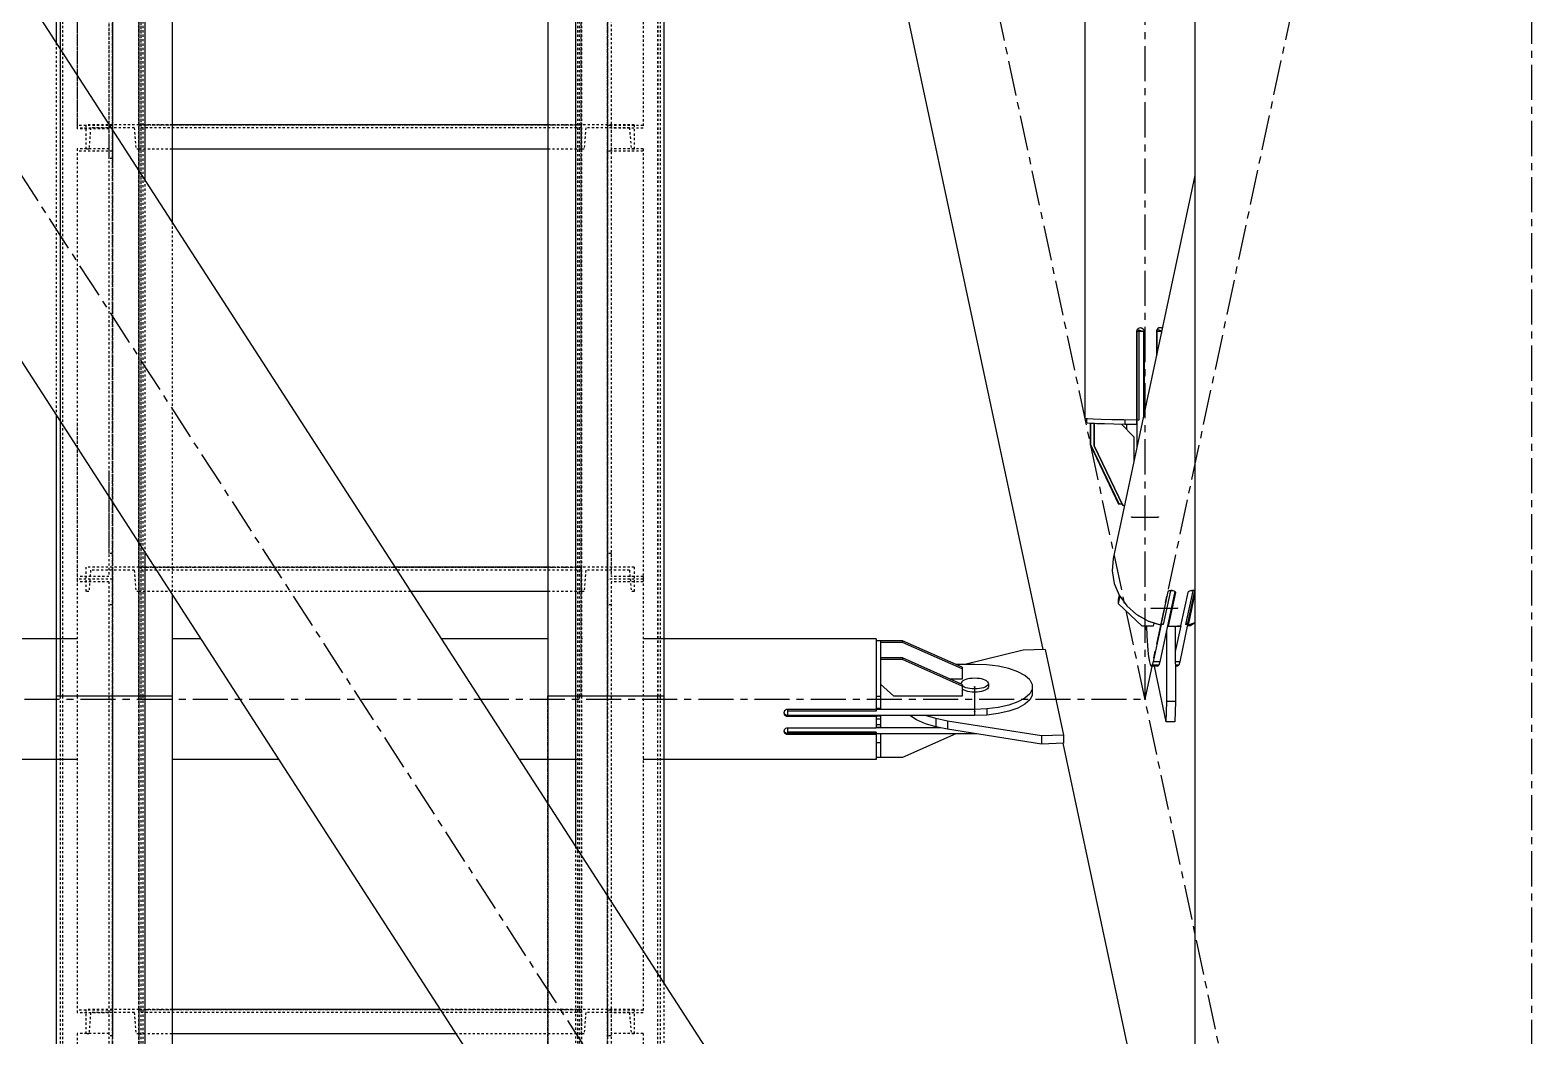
# Model space of a CAD drawing. Header units: millimetres. Extents: x 5143 to 30813, y 232 to 21408.
# Drawn here: x 12030.4 to 12370, y 9514.1 to 9741.5 of the extents above; entities that cross this region are included whole.
import ezdxf

# ---------------------------------------------------------------- set-up
doc = ezdxf.new("R2010")
doc.units = ezdxf.units.MM
doc.header["$LTSCALE"] = 0.25
for name, pattern in [('CENTER', [50.8, 31.75, -6.35, 6.35, -6.35]), ('XKITLINE00', [0]), ('XKITLINE02', [4, 2, -2]), ('XKITLINE03', [6, 3, -1, 1, -1])]:
    doc.linetypes.add(name, pattern=pattern)

msp = doc.modelspace()

# ---------------------------------------------------------------- linework, layer by layer
at = {"color": 8, "linetype": 'CENTER'}
for p, q in [((12370, 8951.04), (12370, 10620.27)), ((12282.5, 9590.27), (12282.5, 10410.27)), ((12370, 9180.27), (11840, 10000.27)), ((12282.5, 9590.27), (12370, 10000.27)), ((12370, 9180.27), (12196.44, 9993.5)), ((12279.51, 9631.42), (12285.48, 9631.43)), ((12283.89, 9610.81), (12289.87, 9610.83)), ((12243.98, 9593.04), (12243.98, 9587.51)), ((11927.5, 9590.27), (12282.5, 9590.27))]:
    msp.add_line(p, q, dxfattribs=at)
at = {"color": 3, "linetype": 'XKITLINE02'}
for p, q in [((12037.16, 10409.49), (12037.16, 9590.91)), ((12037.69, 10409.49), (12037.69, 9590.91)), ((12054.92, 10409.49), (12054.92, 9590.91)), ((12055, 10409.49), (12055.01, 9590.95)), ((12055, 10409.49), (12055, 9590.95)), ((12055.46, 10409.49), (12055.46, 9590.91)), ((12055.85, 10409.49), (12055.86, 9590.95)), ((12055.85, 10409.49), (12055.85, 9590.95)), ((12154.14, 10409.49), (12154.14, 9590.95)), ((12154.14, 10409.49), (12154.14, 9590.95)), ((12154.54, 10409.49), (12154.54, 9590.91)), ((12154.54, 10409.49), (12154.54, 9590.91)), ((12154.99, 10409.49), (12154.99, 9590.95)), ((12154.99, 10409.49), (12154.99, 9590.95)), ((12155.07, 10409.49), (12155.07, 9590.91)), ((12155.07, 10409.49), (12155.07, 9590.91)), ((12172.3, 10409.49), (12172.31, 9590.91)), ((12172.3, 10409.49), (12172.3, 9590.91)), ((12172.84, 10409.49), (12172.84, 9590.91)), ((12172.84, 10409.49), (12172.84, 9590.91)), ((12041.01, 9817.38), (12041.01, 9725.38)), ((12048.21, 9816.8), (12048.21, 9717.45)), ((12049.01, 9817.38), (12049.01, 9716.47)), ((12160.99, 9817.38), (12160.99, 9714.13)), ((12160.99, 9817.38), (12160.99, 9714.13)), ((12161.79, 9816.8), (12161.79, 9714.13)), ((12161.79, 9816.8), (12161.79, 9714.13)), ((12168.99, 9817.38), (12168.99, 9719.35)), ((12168.99, 9817.38), (12168.99, 9719.35)), ((12041.01, 9760.77), (12041.01, 9719.19)), ((12049.01, 9762.07), (12049.01, 9719.93)), ((12049.01, 9760.77), (12049.01, 9712.5)), ((12054.93, 9760.69), (12054.93, 9590.91)), ((12055.46, 9761.22), (12055.46, 9590.91)), ((12048.21, 9760.03), (12048.21, 9712.5)), ((12037.16, 9742.92), (12037.16, 9590.91)), ((12037.69, 9743.46), (12037.69, 9590.91)), ((12036.31, 9738.64), (12036.31, 9654.46)), ((12036.31, 9738.64), (12036.31, 9654.46)), ((12041.01, 9725.38), (12041.01, 9719.19)), ((12041.01, 9725.38), (12041.01, 9719.35)), ((12049.01, 9719.93), (12041.01, 9719.93)), ((12049.01, 9719.93), (12041.01, 9719.93)), ((12043.01, 9720.13), (12043.01, 9714.63)), ((12055.01, 9720.13), (12043.01, 9720.13)), ((12043.01, 9720.13), (12043.01, 9714.63)), ((12043.01, 9720.13), (12043.01, 9714.63)), ((12055.01, 9720.13), (12043.01, 9720.13)), ((12043.01, 9720.13), (12043.01, 9714.63)), ((12049.01, 9719.94), (12048.21, 9719.94)), ((12048.21, 9719.94), (12048.21, 9617.96)), ((12049.01, 9719.94), (12048.21, 9719.94)), ((12048.21, 9719.94), (12048.21, 9617.96)), ((12049.01, 9719.94), (12049.01, 9640.1)), ((12049.01, 9719.94), (12049.01, 9640.11)), ((12055.01, 9720.13), (12055.01, 9714.63)), ((12062.51, 9720.13), (12055.01, 9720.13)), ((12055.01, 9720.13), (12055.01, 9714.63)), ((12062.51, 9720.13), (12055.01, 9720.13)), ((12055.01, 9720.13), (12055.01, 9714.63)), ((12055.01, 9720.13), (12055.01, 9714.63)), ((12055.01, 9720.13), (12055.01, 9714.63)), ((12055.01, 9720.13), (12055.01, 9714.63)), ((12154.99, 9720.13), (12147.49, 9720.13)), ((12154.99, 9720.13), (12147.49, 9720.13)), ((12154.99, 9720.13), (12154.99, 9714.63)), ((12154.99, 9720.13), (12154.99, 9714.63)), ((12154.99, 9720.13), (12154.99, 9714.63)), ((12166.99, 9720.13), (12154.99, 9720.13)), ((12154.99, 9720.13), (12154.99, 9714.63)), ((12154.99, 9720.13), (12154.99, 9714.63)), ((12166.99, 9720.13), (12154.99, 9720.13)), ((12154.99, 9720.13), (12154.99, 9714.63)), ((12160.99, 9719.94), (12160.99, 9617.38)), ((12161.79, 9719.94), (12160.99, 9719.94)), ((12160.99, 9719.94), (12160.99, 9617.38)), ((12161.79, 9719.94), (12160.99, 9719.94)), ((12168.99, 9719.93), (12160.99, 9719.93)), ((12168.99, 9719.93), (12160.99, 9719.93)), ((12161.79, 9719.94), (12161.79, 9617.96)), ((12161.79, 9719.94), (12161.79, 9617.96)), ((12166.99, 9720.13), (12166.99, 9714.63)), ((12166.99, 9720.13), (12166.99, 9714.63)), ((12166.99, 9720.13), (12166.99, 9714.63)), ((12166.99, 9720.13), (12166.99, 9714.63)), ((12048.21, 9719.35), (12041.01, 9719.35)), ((12048.21, 9719.19), (12041.01, 9719.19)), ((12044.07, 9719.43), (12043.69, 9714.63)), ((12044.07, 9719.43), (12043.69, 9714.63)), ((12044.07, 9719.43), (12043.69, 9714.63)), ((12044.07, 9719.43), (12043.69, 9714.63)), ((12053.94, 9719.43), (12044.07, 9719.43)), ((12053.94, 9719.43), (12044.07, 9719.43)), ((12048.21, 9717.45), (12048.21, 9712.5)), ((12048.21, 9717.45), (12048.21, 9714.13)), ((12049.01, 9716.47), (12049.01, 9714.13)), ((12053.94, 9719.43), (12054.33, 9714.63)), ((12053.94, 9719.43), (12054.33, 9714.63)), ((12053.94, 9719.43), (12054.33, 9714.63)), ((12053.94, 9719.43), (12054.33, 9714.63)), ((12154.99, 9719.43), (12055.01, 9719.43)), ((12154.99, 9719.43), (12055.01, 9719.43)), ((12156.05, 9719.43), (12155.67, 9714.63)), ((12156.05, 9719.43), (12155.67, 9714.63)), ((12156.05, 9719.43), (12155.67, 9714.63)), ((12156.05, 9719.43), (12155.67, 9714.63)), ((12165.92, 9719.43), (12156.05, 9719.43)), ((12165.92, 9719.43), (12156.05, 9719.43)), ((12168.99, 9719.35), (12161.79, 9719.35)), ((12168.99, 9719.35), (12161.79, 9719.35)), ((12165.92, 9719.43), (12166.31, 9714.63)), ((12165.92, 9719.43), (12166.31, 9714.63)), ((12165.92, 9719.43), (12166.31, 9714.63)), ((12165.92, 9719.43), (12166.31, 9714.63)), ((12048.21, 9714.7), (12041.01, 9714.7)), ((12041.01, 9714.7), (12041.01, 9617.38)), ((12048.21, 9714.7), (12041.01, 9714.7)), ((12041.01, 9714.7), (12041.01, 9617.38)), ((12049.01, 9714.12), (12041.01, 9714.12)), ((12049.01, 9714.12), (12041.01, 9714.12)), ((12043.69, 9714.63), (12043.01, 9714.63)), ((12043.69, 9714.63), (12043.01, 9714.63)), ((12049.01, 9714.13), (12048.21, 9714.13)), ((12049.01, 9716.21), (12049.01, 9712.5)), ((12055.01, 9714.63), (12054.33, 9714.63)), ((12055.01, 9714.63), (12054.33, 9714.63)), ((12062.51, 9714.63), (12055.01, 9714.63)), ((12062.51, 9714.63), (12055.01, 9714.63)), ((12154.99, 9714.63), (12147.49, 9714.63)), ((12154.99, 9714.63), (12147.49, 9714.63)), ((12155.67, 9714.63), (12154.99, 9714.63)), ((12155.67, 9714.63), (12154.99, 9714.63)), ((12161.79, 9714.13), (12160.99, 9714.13)), ((12161.79, 9714.13), (12160.99, 9714.13)), ((12168.99, 9714.12), (12160.99, 9714.12)), ((12168.99, 9714.12), (12160.99, 9714.12)), ((12168.99, 9714.7), (12161.79, 9714.7)), ((12168.99, 9714.7), (12161.79, 9714.7)), ((12166.99, 9714.63), (12166.31, 9714.63)), ((12166.99, 9714.63), (12166.31, 9714.63)), ((12168.99, 9714.7), (12168.99, 9617.38)), ((12168.99, 9714.7), (12168.99, 9617.38)), ((12049.01, 9712.5), (12048.21, 9712.5)), ((12056.31, 9707.69), (12056.31, 9623.52)), ((12056.31, 9707.69), (12056.31, 9623.51)), ((12062.5, 9698.1), (12062.5, 9613.93)), ((12062.51, 9698.1), (12062.51, 9613.92)), ((12041.01, 9652.48), (12041.01, 9617.96)), ((12041.01, 9652.48), (12041.01, 9617.96)), ((12048.21, 9641.34), (12048.21, 9623.2)), ((12048.21, 9641.34), (12048.21, 9623.2)), ((12049.01, 9640.11), (12049.01, 9617.38)), ((12049.01, 9640.1), (12049.01, 9617.38)), ((12049.01, 9623.2), (12048.21, 9623.2)), ((12049.01, 9623.2), (12048.21, 9623.2)), ((12160.99, 9623.2), (12160.99, 9617.38)), ((12161.79, 9623.2), (12160.99, 9623.2)), ((12161.79, 9623.2), (12160.99, 9623.2)), ((12161.79, 9623.2), (12161.79, 9617.96)), ((12048.21, 9617.96), (12041.01, 9617.96)), ((12048.21, 9617.96), (12041.01, 9617.96)), ((12043.01, 9620.13), (12043.01, 9614.63)), ((12055.01, 9620.13), (12043.01, 9620.13)), ((12043.01, 9620.13), (12043.01, 9614.63)), ((12043.01, 9620.13), (12043.01, 9614.63)), ((12055.01, 9620.13), (12043.01, 9620.13)), ((12043.01, 9620.13), (12043.01, 9614.63)), ((12044.07, 9619.43), (12043.69, 9614.63)), ((12044.07, 9619.43), (12043.69, 9614.63)), ((12044.07, 9619.43), (12043.69, 9614.63)), ((12044.07, 9619.43), (12043.69, 9614.63)), ((12053.94, 9619.43), (12044.07, 9619.43)), ((12053.94, 9619.43), (12044.07, 9619.43)), ((12053.94, 9619.43), (12054.33, 9614.63)), ((12053.94, 9619.43), (12054.33, 9614.63)), ((12053.94, 9619.43), (12054.33, 9614.63)), ((12053.94, 9619.43), (12054.33, 9614.63)), ((12055.01, 9620.13), (12055.01, 9614.63)), ((12112.9, 9620.13), (12055.01, 9620.13)), ((12055.01, 9620.13), (12055.01, 9614.63)), ((12112.9, 9620.13), (12055.01, 9620.13)), ((12055.01, 9620.13), (12055.01, 9614.63)), ((12055.01, 9620.13), (12055.01, 9614.63)), ((12055.01, 9620.13), (12055.01, 9614.63)), ((12055.01, 9620.13), (12055.01, 9614.63)), ((12154.99, 9619.43), (12055.01, 9619.43)), ((12154.99, 9619.43), (12055.01, 9619.43)), ((12154.99, 9620.13), (12147.49, 9620.13)), ((12154.99, 9620.13), (12147.49, 9620.13)), ((12154.99, 9620.13), (12154.99, 9614.63)), ((12154.99, 9620.13), (12154.99, 9614.63)), ((12154.99, 9620.13), (12154.99, 9614.63)), ((12166.99, 9620.13), (12154.99, 9620.13)), ((12154.99, 9620.13), (12154.99, 9614.63)), ((12154.99, 9620.13), (12154.99, 9614.63)), ((12166.99, 9620.13), (12154.99, 9620.13)), ((12154.99, 9620.13), (12154.99, 9614.63)), ((12156.05, 9619.43), (12155.67, 9614.63)), ((12156.05, 9619.43), (12155.67, 9614.63)), ((12156.05, 9619.43), (12155.67, 9614.63)), ((12156.05, 9619.43), (12155.67, 9614.63)), ((12165.92, 9619.43), (12156.05, 9619.43)), ((12165.92, 9619.43), (12156.05, 9619.43)), ((12168.99, 9617.96), (12161.79, 9617.96)), ((12168.99, 9617.96), (12161.79, 9617.96)), ((12165.92, 9619.43), (12166.31, 9614.63)), ((12165.92, 9619.43), (12166.31, 9614.63)), ((12165.92, 9619.43), (12166.31, 9614.63)), ((12165.92, 9619.43), (12166.31, 9614.63)), ((12166.99, 9620.13), (12166.99, 9614.63)), ((12166.99, 9620.13), (12166.99, 9614.63)), ((12166.99, 9620.13), (12166.99, 9614.63)), ((12166.99, 9620.13), (12166.99, 9614.63)), ((12168.99, 9617.96), (12168.99, 9617.38)), ((12049.01, 9617.38), (12041.01, 9617.38)), ((12041.01, 9617.38), (12041.01, 9590.91)), ((12049.01, 9617.38), (12041.01, 9617.38)), ((12049.01, 9617.38), (12041.01, 9617.38)), ((12048.21, 9616.8), (12041.01, 9616.8)), ((12043.69, 9614.63), (12043.01, 9614.63)), ((12043.69, 9614.63), (12043.01, 9614.63)), ((12048.21, 9616.8), (12048.21, 9590.91)), ((12049.01, 9617.38), (12049.01, 9514.13)), ((12055.01, 9614.63), (12054.33, 9614.63)), ((12055.01, 9614.63), (12054.33, 9614.63)), ((12116.46, 9614.63), (12055.01, 9614.63)), ((12116.46, 9614.63), (12055.01, 9614.63)), ((12154.99, 9614.63), (12147.49, 9614.63)), ((12154.99, 9614.63), (12147.49, 9614.63)), ((12155.67, 9614.63), (12154.99, 9614.63)), ((12155.67, 9614.63), (12154.99, 9614.63)), ((12168.99, 9617.38), (12160.99, 9617.38)), ((12160.99, 9617.38), (12160.99, 9514.13)), ((12168.99, 9617.38), (12160.99, 9617.38)), ((12168.99, 9617.38), (12160.99, 9617.38)), ((12161.79, 9616.8), (12161.79, 9514.13)), ((12168.99, 9616.8), (12161.79, 9616.8)), ((12166.99, 9614.63), (12166.31, 9614.63)), ((12166.99, 9614.63), (12166.31, 9614.63)), ((12168.99, 9617.38), (12168.99, 9519.35)), ((12049.01, 9611.57), (12048.21, 9611.57)), ((12161.79, 9611.57), (12160.99, 9611.57)), ((12037.16, 9590.91), (12037.15, 7919.31)), ((12037.69, 9590.91), (12037.69, 7919.31)), ((12041.01, 9590.91), (12041.01, 9519.35)), ((12048.21, 9590.91), (12048.21, 9514.13)), ((12049.01, 9590.91), (12049.01, 9519.93)), ((12054.92, 9590.91), (12054.92, 7919.31)), ((12062.5, 9590.95), (12055, 9590.95)), ((12055, 9590.95), (12055, 7919.31)), ((12062.5, 9590.95), (12055, 9590.95)), ((12062.51, 9590.95), (12055.01, 9590.95)), ((12055.46, 9590.91), (12055.45, 7919.31)), ((12055.85, 9590.95), (12055.85, 7919.31)), ((12147.49, 9590.95), (12147.48, 7919.31)), ((12147.49, 9590.95), (12147.48, 7919.31)), ((12154.99, 9590.95), (12153.69, 9590.95)), ((12154.99, 9590.95), (12153.69, 9590.95)), ((12154.99, 9590.95), (12153.69, 9590.95)), ((12154.14, 9590.95), (12154.13, 7919.31)), ((12154.14, 9590.95), (12154.13, 7919.31)), ((12154.54, 9590.91), (12154.53, 7919.31)), ((12154.99, 9590.95), (12154.98, 7919.31)), ((12154.99, 9590.95), (12154.98, 7919.31)), ((12155.07, 9590.91), (12155.07, 7919.31)), ((12172.3, 9590.91), (12172.3, 7919.31)), ((12172.84, 9590.91), (12172.83, 7919.31)), ((12147.49, 9566.62), (12147.49, 9482.44)), ((12153.69, 9557.03), (12153.69, 9472.85)), ((12173.69, 9526.09), (12173.69, 9441.91)), ((12049.01, 9519.93), (12041.01, 9519.93)), ((12043.01, 9520.13), (12043.01, 9514.63)), ((12055.01, 9520.13), (12043.01, 9520.13)), ((12043.01, 9520.13), (12043.01, 9514.63)), ((12044.07, 9519.43), (12043.69, 9514.63)), ((12044.07, 9519.43), (12043.69, 9514.63)), ((12053.94, 9519.43), (12044.07, 9519.43)), ((12049.01, 9519.94), (12048.21, 9519.94)), ((12048.21, 9519.94), (12048.21, 9417.96)), ((12049.01, 9519.94), (12049.01, 9417.38)), ((12053.94, 9519.43), (12054.33, 9514.63)), ((12053.94, 9519.43), (12054.33, 9514.63)), ((12055.01, 9520.13), (12055.01, 9514.63)), ((12062.5, 9520.13), (12055.01, 9520.13)), ((12055.01, 9520.13), (12055.01, 9514.63)), ((12055.01, 9520.13), (12055.01, 9514.63)), ((12154.99, 9519.43), (12055.01, 9519.43)), ((12154.99, 9520.13), (12123.13, 9520.13)), ((12154.99, 9520.13), (12154.99, 9514.63)), ((12154.99, 9520.13), (12154.99, 9514.63)), ((12166.99, 9520.13), (12154.99, 9520.13)), ((12154.99, 9520.13), (12154.99, 9514.63)), ((12156.05, 9519.43), (12155.67, 9514.63)), ((12156.05, 9519.43), (12155.67, 9514.63)), ((12165.92, 9519.43), (12156.05, 9519.43)), ((12160.99, 9519.94), (12160.99, 9417.38)), ((12161.79, 9519.94), (12160.99, 9519.94)), ((12168.99, 9519.93), (12160.99, 9519.93)), ((12161.79, 9519.94), (12161.79, 9417.96)), ((12165.92, 9519.43), (12166.31, 9514.63)), ((12165.92, 9519.43), (12166.31, 9514.63)), ((12166.99, 9520.13), (12166.99, 9514.63)), ((12166.99, 9520.13), (12166.99, 9514.63)), ((12048.21, 9519.35), (12041.01, 9519.35)), ((12168.99, 9519.35), (12161.79, 9519.35)), ((12048.21, 9514.7), (12041.01, 9514.7)), ((12041.01, 9514.7), (12041.01, 9417.38)), ((12043.69, 9514.63), (12043.01, 9514.63)), ((12049.01, 9514.13), (12048.21, 9514.13)), ((12055.01, 9514.63), (12054.33, 9514.63)), ((12062.5, 9514.63), (12055.01, 9514.63)), ((12154.99, 9514.63), (12126.68, 9514.63)), ((12155.67, 9514.63), (12154.99, 9514.63)), ((12161.79, 9514.13), (12160.99, 9514.13)), ((12168.99, 9514.7), (12161.79, 9514.7)), ((12166.99, 9514.63), (12166.31, 9514.63)), ((12168.99, 9514.7), (12168.99, 9417.38))]:
    msp.add_line(p, q, dxfattribs=at)
at = {"color": 1, "linetype": 'XKITLINE03'}
for p, q in [((12049.01, 9590.91), (12049.01, 10409.49)), ((12055, 10409.49), (12055.01, 9590.95)), ((12055, 10409.49), (12055, 9590.95)), ((12154.99, 9590.95), (12154.99, 10409.49)), ((12154.99, 9590.95), (12154.99, 10409.49)), ((12160.99, 10409.49), (12160.99, 9590.91)), ((12160.99, 9590.91), (12160.99, 10409.49)), ((12049.01, 9817.38), (12049.01, 9719.93)), ((12160.99, 9719.93), (12160.99, 9817.38)), ((12160.99, 9719.93), (12160.99, 9817.38)), ((12049.01, 9760.77), (12049.01, 9719.93)), ((12055.01, 9720.13), (12154.99, 9720.13)), ((12055.01, 9720.13), (12154.99, 9720.13)), ((12055.01, 9720.13), (12055.01, 9720.13)), ((12055.01, 9720.13), (12055.01, 9720.13)), ((12154.99, 9720.13), (12154.99, 9720.13)), ((12154.99, 9720.13), (12154.99, 9720.13)), ((12049.01, 9714.12), (12049.01, 9617.38)), ((12049.01, 9714.12), (12049.01, 9617.38)), ((12160.99, 9617.38), (12160.99, 9714.12)), ((12160.99, 9617.38), (12160.99, 9714.12)), ((12055.01, 9620.13), (12154.99, 9620.13)), ((12055.01, 9620.13), (12154.99, 9620.13)), ((12055.01, 9620.13), (12055.01, 9620.13)), ((12055.01, 9620.13), (12055.01, 9620.13)), ((12154.99, 9620.13), (12154.99, 9620.13)), ((12154.99, 9620.13), (12154.99, 9620.13)), ((12049.01, 9617.38), (12049.01, 9519.93)), ((12160.99, 9519.93), (12160.99, 9617.38)), ((12049, 7919.31), (12049.01, 9590.91)), ((12055, 9590.95), (12055, 7919.31)), ((12147.48, 7919.31), (12147.49, 9590.95)), ((12160.98, 7919.31), (12160.99, 9590.91)), ((12055.01, 9520.13), (12154.99, 9520.13)), ((12055.01, 9520.13), (12055.01, 9520.13)), ((12154.99, 9520.13), (12154.99, 9520.13))]:
    msp.add_line(p, q, dxfattribs=at)
at = {"color": 7, "linetype": 'XKITLINE00'}
for p, q in [((12056.31, 9977.44), (12056.31, 9707.69)), ((12062.5, 9977.44), (12062.5, 9698.1)), ((12062.51, 9977.44), (12062.51, 9698.1)), ((12147.49, 9977.44), (12147.49, 9590.95)), ((12147.49, 9977.44), (12147.49, 9590.95)), ((12153.69, 9977.44), (12153.69, 9590.91)), ((12153.69, 9977.44), (12153.69, 9590.91)), ((12173.69, 9977.44), (12173.69, 9590.91)), ((12173.69, 9977.44), (12173.69, 9590.91)), ((12036.31, 9770.27), (12036.31, 9738.64)), ((12056.31, 9762.07), (12056.31, 9707.69)), ((12036.31, 9742.07), (12036.31, 9738.64)), ((12147.49, 9720.13), (12062.51, 9720.13)), ((12147.49, 9720.13), (12062.51, 9720.13)), ((12147.49, 9714.63), (12062.51, 9714.63)), ((12147.49, 9714.63), (12062.51, 9714.63)), ((12036.31, 9654.46), (12036.31, 9590.91)), ((12036.31, 9654.46), (12036.31, 9590.91)), ((12056.31, 9623.52), (12056.31, 9590.91)), ((12056.31, 9623.51), (12056.31, 9590.91)), ((12147.49, 9620.13), (12112.9, 9620.13)), ((12147.49, 9620.13), (12112.9, 9620.13)), ((12147.49, 9614.63), (12116.46, 9614.63)), ((12147.49, 9614.63), (12116.46, 9614.63)), ((12062.5, 9613.93), (12062.5, 9590.95)), ((12062.51, 9613.92), (12062.51, 9590.95)), ((12056.31, 9590.91), (12036.31, 9590.91)), ((12056.31, 9590.91), (12036.31, 9590.91)), ((12036.31, 9590.91), (12036.31, 9203.11)), ((12056.31, 9590.91), (12036.31, 9590.91)), ((12062.5, 9590.95), (12056.31, 9590.95)), ((12062.51, 9590.95), (12056.31, 9590.95)), ((12062.5, 9590.95), (12056.31, 9590.95)), ((12056.31, 9590.91), (12056.31, 9203.11)), ((12062.5, 9590.95), (12062.5, 9203.11)), ((12147.49, 9590.95), (12147.49, 9566.62)), ((12153.69, 9590.95), (12147.49, 9590.95)), ((12153.69, 9590.95), (12147.49, 9590.95)), ((12153.69, 9590.95), (12147.49, 9590.95)), ((12173.69, 9590.91), (12153.69, 9590.91)), ((12153.69, 9590.91), (12153.69, 9557.03)), ((12173.69, 9590.91), (12153.69, 9590.91)), ((12173.69, 9590.91), (12153.69, 9590.91)), ((12173.69, 9590.91), (12173.69, 9526.09)), ((12123.13, 9520.13), (12062.5, 9520.13)), ((12126.68, 9514.63), (12062.5, 9514.63))]:
    msp.add_line(p, q, dxfattribs=at)
at = {"color": 8, "linetype": 'XKITLINE00'}
for p, q in [((12268.9, 9967.78), (12268.9, 9653.69)), ((12293.8, 9961.74), (12293.8, 9384.79)), ((12186.64, 9942.32), (12259.38, 9601.49)), ((11985.99, 9816.48), (12262.38, 9388.86)), ((11947.61, 9791.69), (12224, 9364.07)), ((12293.8, 9708.62), (12275.32, 9622.06)), ((12280.65, 9673.62), (12280.58, 9673.35)), ((12280.58, 9673.35), (12280.58, 9653.36)), ((12280.64, 9673.37), (12280.59, 9673.38)), ((12281.12, 9673.36), (12280.64, 9673.37)), ((12280.64, 9673.37), (12280.64, 9653.37)), ((12280.75, 9673.85), (12280.65, 9673.62)), ((12282.16, 9673.36), (12280.72, 9673.79)), ((12280.94, 9674.04), (12280.75, 9673.85)), ((12281.18, 9674.16), (12280.94, 9674.04)), ((12281.12, 9673.36), (12281.12, 9653.37)), ((12282.16, 9673.36), (12281.12, 9673.36)), ((12281.44, 9674.2), (12281.18, 9674.16)), ((12281.7, 9674.16), (12281.44, 9674.2)), ((12281.7, 9674.16), (12281.65, 9674.18)), ((12281.89, 9674.06), (12281.67, 9674.17)), ((12281.94, 9674.04), (12281.7, 9674.16)), ((12282.08, 9673.87), (12281.89, 9674.06)), ((12282.13, 9673.85), (12281.94, 9674.04)), ((12282.08, 9673.87), (12282.2, 9673.63)), ((12282.13, 9673.85), (12282.25, 9673.61)), ((12282.16, 9673.36), (12282.16, 9654.11)), ((12282.2, 9673.63), (12282.24, 9673.37)), ((12282.25, 9673.61), (12282.2, 9673.63)), ((12282.24, 9673.37), (12282.24, 9654.49)), ((12282.29, 9673.35), (12282.24, 9673.37)), ((12282.25, 9673.61), (12282.29, 9673.35)), ((12282.29, 9673.35), (12282.29, 9654.73)), ((12285.12, 9673.62), (12285.08, 9673.36)), ((12285.08, 9673.36), (12285.08, 9667.8)), ((12285.15, 9673.37), (12285.09, 9673.39)), ((12285.24, 9673.86), (12285.12, 9673.62)), ((12286.19, 9673.37), (12285.15, 9673.37)), ((12285.15, 9673.37), (12285.15, 9668.11)), ((12286.29, 9673.48), (12285.21, 9673.8)), ((12285.43, 9674.05), (12285.24, 9673.86)), ((12285.66, 9674.17), (12285.43, 9674.05)), ((12285.92, 9674.21), (12285.66, 9674.17)), ((12286.18, 9674.17), (12285.92, 9674.21)), ((12286.18, 9674.17), (12286.13, 9674.19)), ((12286.36, 9674.07), (12286.15, 9674.18)), ((12286.41, 9674.05), (12286.18, 9674.17)), ((12286.19, 9673.37), (12286.19, 9673)), ((12286.27, 9673.37), (12286.19, 9673.37)), ((12286.36, 9674.07), (12286.41, 9674.02)), ((12269.51, 9653.61), (12268.9, 9653.69)), ((12269.25, 9653.64), (12269.25, 9652.72)), ((12269.49, 9652.65), (12269.25, 9652.72)), ((12270.27, 9652.58), (12269.49, 9652.65)), ((12270.77, 9653.53), (12269.51, 9653.61)), ((12270.06, 9652.6), (12270.06, 9647.84)), ((12270.14, 9652.59), (12270.14, 9647.81)), ((12271.02, 9652.55), (12270.27, 9652.58)), ((12272.62, 9653.47), (12270.77, 9653.53)), ((12270.94, 9652.55), (12270.94, 9647.57)), ((12271.03, 9652.55), (12271.02, 9652.55)), ((12271.03, 9652.55), (12271.03, 9647.55)), ((12271.05, 9652.55), (12271.03, 9652.55)), ((12271.57, 9652.52), (12271.05, 9652.55)), ((12273.33, 9652.47), (12271.57, 9652.52)), ((12274.96, 9653.42), (12272.62, 9653.47)), ((12275.48, 9652.42), (12273.33, 9652.47)), ((12277.68, 9653.38), (12274.96, 9653.42)), ((12277.92, 9652.39), (12275.48, 9652.42)), ((12277.17, 9652.4), (12279.99, 9649.57)), ((12280.58, 9653.36), (12277.68, 9653.38)), ((12277.92, 9653.38), (12277.92, 9652.39)), ((12280.55, 9652.37), (12277.92, 9652.39)), ((12278.35, 9652.39), (12278.35, 9651.22)), ((12280.58, 9653.36), (12280.55, 9653.37)), ((12280.55, 9653.37), (12280.55, 9652.37)), ((12280.67, 9653.37), (12280.64, 9653.37)), ((12281.12, 9653.37), (12280.67, 9653.37)), ((12280.67, 9653.37), (12280.67, 9647.1)), ((12279.99, 9649.57), (12279.99, 9643.95)), ((12270.06, 9647.84), (12276.53, 9634.36)), ((12270.14, 9647.81), (12270.06, 9647.84)), ((12270.14, 9647.81), (12276.62, 9634.33)), ((12270.94, 9647.57), (12277.42, 9634.09)), ((12271.03, 9647.55), (12270.94, 9647.57)), ((12271.03, 9647.55), (12277.5, 9634.07)), ((12276.62, 9634.33), (12276.53, 9634.36)), ((12277.3, 9634.33), (12276.62, 9634.33)), ((12277.5, 9634.07), (12277.42, 9634.09)), ((12277.88, 9634.07), (12277.5, 9634.07)), ((12275.32, 9622.06), (12275.09, 9619.25)), ((12275.09, 9619.25), (12275.54, 9616.44)), ((12275.54, 9616.44), (12276.65, 9613.77)), ((12289.25, 9614.6), (12285.85, 9598.7)), ((12287.69, 9614.57), (12286.07, 9606.98)), ((12288.23, 9614.74), (12286.62, 9607.15)), ((12287.78, 9614.65), (12287.69, 9614.57)), ((12289.29, 9614.57), (12287.75, 9607.35)), ((12287.89, 9614.73), (12287.78, 9614.65)), ((12288.1, 9614.78), (12287.89, 9614.73)), ((12288.34, 9614.8), (12288.1, 9614.78)), ((12288.23, 9614.74), (12288.15, 9614.78)), ((12288.89, 9614.74), (12288.23, 9614.74)), ((12288.61, 9614.79), (12288.34, 9614.8)), ((12288.87, 9614.75), (12288.61, 9614.79)), ((12289.1, 9614.68), (12288.87, 9614.75)), ((12289.27, 9614.59), (12289.1, 9614.68)), ((12289.27, 9614.59), (12289.37, 9614.48)), ((12289.37, 9614.48), (12289.39, 9614.38)), ((12293.31, 9614.75), (12291.69, 9607.17)), ((12293.7, 9614.75), (12292.13, 9607.41)), ((12292.24, 9614.49), (12292.18, 9614.39)), ((12293.75, 9614.74), (12292.23, 9607.58)), ((12292.38, 9614.59), (12292.24, 9614.49)), ((12292.58, 9614.69), (12292.38, 9614.59)), ((12292.83, 9614.76), (12292.58, 9614.69)), ((12293.31, 9614.75), (12292.81, 9614.75)), ((12293.09, 9614.8), (12292.83, 9614.76)), ((12293.35, 9614.81), (12293.09, 9614.8)), ((12293.41, 9614.81), (12293.31, 9614.75)), ((12293.58, 9614.79), (12293.35, 9614.81)), ((12293.75, 9614.74), (12293.58, 9614.79)), ((12293.8, 9614.69), (12293.75, 9614.74)), ((12276.62, 9613.83), (12276.41, 9612.81)), ((12276.41, 9612.81), (12276.44, 9611.89)), ((12276.8, 9613.56), (12276.44, 9611.89)), ((12281.82, 9606.78), (12276.44, 9611.89)), ((12276.65, 9613.77), (12278.36, 9611.38)), ((12280.59, 9609.39), (12278.36, 9611.38)), ((12289.39, 9614.38), (12287.77, 9606.79)), ((12292.18, 9614.39), (12290.56, 9606.8)), ((12293.8, 9614.25), (12292.25, 9606.99)), ((12283.23, 9607.89), (12280.59, 9609.39)), ((12281.03, 9609.1), (12280.89, 9609.21)), ((12282.8, 9608.13), (12281.03, 9609.1)), ((12286.07, 9606.98), (12283.23, 9607.89)), ((12283.39, 9607.8), (12283.26, 9607.87)), ((12283.4, 9607.83), (12283.39, 9607.8)), ((12285.98, 9606.98), (12283.39, 9607.8)), ((12292.22, 9607.8), (12292.23, 9607.37)), ((12284.31, 9606.79), (12281.82, 9606.78)), ((12282.62, 9606.78), (12282.84, 9605.74)), ((12282.8, 9606.78), (12282.89, 9604.6)), ((12282.89, 9604.6), (12283.03, 9602.34)), ((12284.46, 9607.46), (12284.31, 9606.79)), ((12286.17, 9607.15), (12284.36, 9598.69)), ((12285.98, 9607.01), (12285.98, 9606.98)), ((12286.62, 9607.15), (12286.16, 9607.39)), ((12286.16, 9607.38), (12286.17, 9607.15)), ((12286.62, 9607.15), (12286.17, 9607.15)), ((12287.34, 9605.66), (12287.39, 9589.7)), ((12287.66, 9607.17), (12287.68, 9606.71)), ((12287.76, 9607.09), (12287.68, 9606.71)), ((12288.38, 9606.66), (12287.68, 9606.71)), ((12287.74, 9607.55), (12287.76, 9607.09)), ((12287.75, 9607.35), (12287.77, 9606.79)), ((12289.17, 9606.65), (12287.77, 9606.79)), ((12288.39, 9606.73), (12288.38, 9606.66)), ((12289.08, 9606.64), (12288.38, 9606.66)), ((12289.78, 9606.66), (12289.08, 9606.64)), ((12290.56, 9606.8), (12289.17, 9606.65)), ((12289.33, 9606.65), (12289.38, 9589.7)), ((12290.57, 9606.8), (12289.35, 9601.06)), ((12289.79, 9606.72), (12289.78, 9606.66)), ((12290.47, 9606.71), (12289.78, 9606.66)), ((12292.14, 9607.17), (12290.34, 9598.71)), ((12290.49, 9606.79), (12290.47, 9606.71)), ((12292.13, 9607.41), (12291.69, 9607.17)), ((12292.14, 9607.17), (12291.69, 9607.17)), ((12292.78, 9606.81), (12292.06, 9606.8)), ((12292.13, 9607.41), (12292.14, 9607.17)), ((12292.23, 9607.37), (12292.15, 9606.99)), ((12292.15, 9607.17), (12292.15, 9606.99)), ((12292.25, 9607.02), (12292.15, 9606.99)), ((12292.23, 9607.58), (12292.25, 9606.99)), ((12293.8, 9607.51), (12292.25, 9606.99)), ((12293.8, 9607.49), (12292.78, 9606.81)), ((12041.01, 9603.91), (11988.31, 9603.91)), ((12055, 9603.91), (12054.72, 9603.91)), ((12068.98, 9603.91), (12062.5, 9603.91)), ((12147.49, 9603.91), (12123.39, 9603.91)), ((12155.27, 9603.91), (12154.99, 9603.91)), ((12221.68, 9603.91), (12168.99, 9603.91)), ((12221.68, 9603.91), (12221.68, 9587.96)), ((12222.68, 9603.47), (12221.68, 9603.47)), ((12222.68, 9603.47), (12222.68, 9599.21)), ((12227.68, 9603.47), (12222.68, 9603.47)), ((12227.68, 9603.08), (12222.68, 9603.08)), ((12227.68, 9603.47), (12227.68, 9603.08)), ((12241.18, 9597.48), (12227.68, 9603.47)), ((12241.18, 9597.09), (12227.68, 9603.08)), ((12254.96, 9601.34), (12241.76, 9598.13)), ((12259.94, 9601.51), (12254.96, 9601.34)), ((12259.94, 9601.51), (12264.08, 9582.13)), ((12283.03, 9602.34), (12283.21, 9600.45)), ((12227.68, 9599.58), (12222.68, 9599.58)), ((12222.68, 9599.21), (12222.68, 9599.19)), ((12227.68, 9599.19), (12222.68, 9599.19)), ((12222.68, 9599.19), (12222.68, 9599.17)), ((12222.68, 9599.17), (12222.68, 9593.52)), ((12227.68, 9599.58), (12227.68, 9599.19)), ((12241.18, 9593.59), (12227.68, 9599.58)), ((12241.18, 9593.2), (12227.68, 9599.19)), ((12243.98, 9598.13), (12239.71, 9598.13)), ((12246.7, 9598.02), (12243.98, 9598.13)), ((12249.31, 9597.69), (12246.7, 9598.02)), ((12251.68, 9597.16), (12249.31, 9597.69)), ((12283.21, 9600.45), (12283.42, 9599.01)), ((12283.42, 9599.01), (12283.65, 9598.09)), ((12283.65, 9598.09), (12283.89, 9597.72)), ((12284.13, 9597.92), (12283.89, 9597.72)), ((12285.38, 9597.72), (12283.89, 9597.72)), ((12284.36, 9598.69), (12284.13, 9597.92)), ((12285.62, 9597.93), (12284.13, 9597.92)), ((12285.85, 9598.7), (12284.36, 9598.69)), ((12284.55, 9597.72), (12287.23, 9585.13)), ((12285.62, 9597.93), (12285.38, 9597.72)), ((12285.85, 9598.7), (12285.62, 9597.93)), ((12290.34, 9598.71), (12289.35, 9598.7)), ((12290.11, 9597.94), (12289.35, 9597.94)), ((12289.86, 9597.73), (12289.35, 9597.73)), ((12290.11, 9597.94), (12289.86, 9597.73)), ((12290.34, 9598.71), (12290.11, 9597.94)), ((12241.18, 9594.79), (12238.48, 9594.79)), ((12241.06, 9594.19), (12240.92, 9593.98)), ((12241.29, 9594.38), (12241.06, 9594.19)), ((12241.18, 9597.48), (12241.18, 9594.79)), ((12241.6, 9594.55), (12241.29, 9594.38)), ((12241.99, 9594.7), (12241.6, 9594.55)), ((12242.43, 9594.82), (12241.99, 9594.7)), ((12242.92, 9594.91), (12242.43, 9594.82)), ((12243.44, 9594.96), (12242.92, 9594.91)), ((12243.98, 9594.98), (12243.44, 9594.96)), ((12244.52, 9594.96), (12243.98, 9594.98)), ((12245.04, 9594.91), (12244.52, 9594.96)), ((12245.53, 9594.82), (12245.04, 9594.91)), ((12245.97, 9594.7), (12245.53, 9594.82)), ((12246.35, 9594.55), (12245.97, 9594.7)), ((12246.66, 9594.38), (12246.35, 9594.55)), ((12246.89, 9594.19), (12246.66, 9594.38)), ((12246.89, 9594.19), (12247.03, 9593.98)), ((12253.71, 9596.45), (12251.68, 9597.16)), ((12255.32, 9595.59), (12253.71, 9596.45)), ((12256.44, 9594.61), (12255.32, 9595.59)), ((12256.44, 9594.61), (12257.01, 9593.57)), ((12222.68, 9590.83), (12221.68, 9590.83)), ((12225.68, 9590.9), (12222.68, 9593.66)), ((12222.68, 9593.52), (12222.68, 9588.12)), ((12241.18, 9590.9), (12225.68, 9590.9)), ((12240.92, 9593.98), (12240.88, 9593.78)), ((12240.88, 9593.78), (12240.89, 9593.72)), ((12240.88, 9593.78), (12240.88, 9593.72)), ((12241.18, 9593.59), (12241.18, 9590.9)), ((12241.29, 9593.17), (12241.18, 9593.27)), ((12241.29, 9592.44), (12241.18, 9592.53)), ((12241.6, 9593), (12241.29, 9593.17)), ((12241.6, 9592.26), (12241.29, 9592.44)), ((12241.99, 9592.85), (12241.6, 9593)), ((12241.99, 9592.12), (12241.6, 9592.26)), ((12242.43, 9592.73), (12241.99, 9592.85)), ((12242.43, 9591.99), (12241.99, 9592.12)), ((12242.92, 9592.64), (12242.43, 9592.73)), ((12242.92, 9591.91), (12242.43, 9591.99)), ((12243.44, 9592.59), (12242.92, 9592.64)), ((12243.44, 9591.85), (12242.92, 9591.91)), ((12243.98, 9592.57), (12243.44, 9592.59)), ((12243.98, 9591.83), (12243.44, 9591.85)), ((12244.52, 9592.59), (12243.98, 9592.57)), ((12243.98, 9592.57), (12243.98, 9591.83)), ((12244.52, 9591.85), (12243.98, 9591.83)), ((12245.04, 9592.64), (12244.52, 9592.59)), ((12245.04, 9591.91), (12244.52, 9591.85)), ((12245.53, 9592.73), (12245.04, 9592.64)), ((12245.53, 9591.99), (12245.04, 9591.91)), ((12245.97, 9592.85), (12245.53, 9592.73)), ((12245.97, 9592.12), (12245.53, 9591.99)), ((12246.35, 9593), (12245.97, 9592.85)), ((12246.35, 9592.26), (12245.97, 9592.12)), ((12246.66, 9593.17), (12246.35, 9593)), ((12246.66, 9592.44), (12246.35, 9592.26)), ((12246.89, 9593.36), (12246.66, 9593.17)), ((12246.89, 9592.63), (12246.66, 9592.44)), ((12247.03, 9593.57), (12246.89, 9593.36)), ((12247.03, 9592.83), (12246.89, 9592.63)), ((12247.03, 9593.98), (12247.08, 9593.78)), ((12247.08, 9593.78), (12247.03, 9593.57)), ((12247.08, 9593.04), (12247.03, 9592.83)), ((12247.08, 9593.78), (12247.08, 9593.04)), ((12256.44, 9591.46), (12255.32, 9590.49)), ((12257.01, 9592.51), (12256.44, 9591.46)), ((12257.01, 9591.12), (12256.44, 9590.08)), ((12257.01, 9593.57), (12257.01, 9591.12)), ((12200.87, 9587.39), (12200.83, 9587.14)), ((12200.99, 9587.62), (12200.87, 9587.39)), ((12201.18, 9587.8), (12200.99, 9587.62)), ((12201.42, 9587.9), (12201.18, 9587.8)), ((12201.68, 9587.96), (12201.42, 9587.9)), ((12221.68, 9587.96), (12201.68, 9587.96)), ((12201.68, 9587.96), (12201.68, 9586.56)), ((12221.68, 9587.53), (12201.68, 9587.53)), ((12222.68, 9588.12), (12221.68, 9588.12)), ((12221.68, 9587.94), (12221.68, 9587.53)), ((12243.98, 9587.94), (12221.68, 9587.94)), ((12246.7, 9588.06), (12243.98, 9587.94)), ((12243.98, 9587.94), (12243.98, 9586.56)), ((12249.31, 9588.38), (12246.7, 9588.06)), ((12246.7, 9588.06), (12246.7, 9586.67)), ((12251.68, 9588.92), (12249.31, 9588.38)), ((12251.68, 9587.54), (12249.31, 9587)), ((12253.71, 9589.63), (12251.68, 9588.92)), ((12253.71, 9588.25), (12251.68, 9587.54)), ((12255.32, 9590.49), (12253.71, 9589.63)), ((12255.32, 9589.11), (12253.71, 9588.25)), ((12256.44, 9590.08), (12255.32, 9589.11)), ((12287.39, 9589.7), (12287.23, 9585.13)), ((12289.38, 9589.7), (12287.39, 9589.7)), ((12289.38, 9589.7), (12289.22, 9585.14)), ((12200.83, 9587.14), (12200.87, 9586.88)), ((12200.85, 9587.25), (12200.87, 9587.12)), ((12200.87, 9587.12), (12200.99, 9586.89)), ((12200.87, 9586.88), (12200.99, 9586.66)), ((12201.18, 9586.71), (12200.99, 9586.89)), ((12201.18, 9586.47), (12200.99, 9586.66)), ((12201.42, 9586.59), (12201.18, 9586.71)), ((12201.42, 9586.36), (12201.18, 9586.47)), ((12201.42, 9586.59), (12201.42, 9586.36)), ((12201.68, 9586.55), (12201.42, 9586.59)), ((12201.68, 9586.32), (12201.42, 9586.36)), ((12243.98, 9586.56), (12201.68, 9586.56)), ((12201.68, 9586.56), (12201.68, 9586.55)), ((12201.68, 9586.55), (12201.68, 9586.32)), ((12221.68, 9586.55), (12201.68, 9586.55)), ((12221.68, 9586.32), (12201.68, 9586.32)), ((12221.68, 9586.56), (12221.68, 9586.44)), ((12221.68, 9586.55), (12221.68, 9586.32)), ((12222.68, 9586.44), (12221.68, 9586.44)), ((12221.68, 9586.32), (12221.68, 9583.74)), ((12222.68, 9585.77), (12221.68, 9585.77)), ((12222.68, 9584.48), (12221.68, 9584.48)), ((12222.68, 9586.56), (12222.68, 9585.12)), ((12222.68, 9585.12), (12222.68, 9583.86)), ((12230.86, 9585.59), (12229.35, 9586.56)), ((12232.84, 9584.72), (12230.86, 9585.59)), ((12235.2, 9584.01), (12232.84, 9584.72)), ((12235.2, 9585.86), (12232.86, 9586.56)), ((12235.2, 9585.86), (12235.2, 9584.01)), ((12237.84, 9585.32), (12235.2, 9585.86)), ((12237.84, 9583.48), (12235.2, 9584.01)), ((12237.84, 9585.32), (12237.84, 9583.48)), ((12259.09, 9581.97), (12237.84, 9585.32)), ((12246.7, 9586.67), (12243.98, 9586.56)), ((12249.31, 9587), (12246.7, 9586.67)), ((12289.22, 9585.14), (12287.23, 9585.13)), ((12200.87, 9583.22), (12200.83, 9582.99)), ((12200.83, 9582.99), (12200.87, 9582.76)), ((12200.85, 9583.11), (12200.87, 9582.99)), ((12200.99, 9583.43), (12200.87, 9583.22)), ((12200.87, 9582.99), (12200.99, 9582.79)), ((12200.87, 9582.76), (12200.99, 9582.55)), ((12201.18, 9583.6), (12200.99, 9583.43)), ((12201.14, 9582.65), (12200.99, 9582.79)), ((12201.18, 9582.39), (12200.99, 9582.55)), ((12201.18, 9582.63), (12201.14, 9582.65)), ((12201.42, 9583.7), (12201.18, 9583.6)), ((12201.42, 9582.53), (12201.18, 9582.63)), ((12201.42, 9582.3), (12201.18, 9582.39)), ((12201.68, 9583.74), (12201.42, 9583.7)), ((12201.68, 9582.5), (12201.42, 9582.53)), ((12201.68, 9582.25), (12201.42, 9582.3)), ((12221.68, 9583.74), (12201.68, 9583.74)), ((12201.68, 9583.74), (12201.68, 9582.52)), ((12221.68, 9582.83), (12201.68, 9582.83)), ((12221.68, 9582.52), (12201.68, 9582.52)), ((12201.68, 9582.5), (12201.68, 9582.25)), ((12221.68, 9582.5), (12201.68, 9582.5)), ((12221.68, 9582.25), (12201.68, 9582.25)), ((12222.68, 9583.86), (12221.68, 9583.86)), ((12236.26, 9583.8), (12221.68, 9583.8)), ((12221.68, 9582.83), (12221.68, 9582.42)), ((12221.68, 9582.42), (12221.68, 9576.64)), ((12243.98, 9582.42), (12221.68, 9582.42)), ((12222.68, 9582.41), (12222.68, 9578.81)), ((12239.71, 9582.42), (12227.68, 9577.08)), ((12259.09, 9580.12), (12237.84, 9583.48)), ((12243.98, 9582.51), (12243.98, 9582.42)), ((12244.46, 9582.44), (12243.98, 9582.42)), ((12264.08, 9582.13), (12259.09, 9581.97)), ((12259.09, 9581.97), (12259.09, 9580.12)), ((12264.08, 9582.13), (12264.08, 9581.89)), ((12264.08, 9581.88), (12264.08, 9580.28)), ((12222.68, 9580.4), (12221.68, 9580.4)), ((12222.68, 9578.81), (12222.68, 9577.11)), ((12222.68, 9577.11), (12222.68, 9577.1)), ((12264.08, 9580.28), (12259.09, 9580.12)), ((12263.9, 9580.28), (12293.8, 9440.21)), ((12041.01, 9576.64), (11988.31, 9576.64)), ((12055, 9576.64), (12054.72, 9576.64)), ((12086.6, 9576.64), (12062.5, 9576.64)), ((12154.92, 9576.64), (12141.01, 9576.64)), ((12221.68, 9576.64), (12168.99, 9576.64)), ((12222.68, 9577.08), (12221.68, 9577.08)), ((12222.68, 9577.1), (12222.68, 9577.08)), ((12227.68, 9577.08), (12222.68, 9577.08))]:
    msp.add_line(p, q, dxfattribs=at)
at = {"color": 1, "linetype": 'XKITLINE00'}
for centre in [(12049.01, 9719.93), (12049.01, 9719.93), (12055.01, 9720.13), (12055.01, 9720.13), (12055.01, 9720.13), (12055.01, 9720.13), (12154.99, 9720.13), (12154.99, 9720.13), (12154.99, 9720.13), (12154.99, 9720.13), (12160.99, 9719.93), (12160.99, 9719.93), (12049.01, 9714.12), (12049.01, 9714.12), (12160.99, 9714.12), (12160.99, 9714.12), (12055.01, 9620.13), (12055.01, 9620.13), (12055.01, 9620.13), (12055.01, 9620.13), (12154.99, 9620.13), (12154.99, 9620.13), (12154.99, 9620.13), (12154.99, 9620.13), (12049.01, 9617.38), (12049.01, 9617.38), (12049.01, 9617.38), (12160.99, 9617.38), (12160.99, 9617.38), (12160.99, 9617.38), (12049.01, 9590.91), (12049.01, 9590.91), (12055, 9590.95), (12055, 9590.95), (12055.01, 9590.95), (12147.49, 9590.95), (12154.99, 9590.95), (12154.99, 9590.95), (12160.99, 9590.91), (12160.99, 9590.91), (12160.99, 9590.91), (12049.01, 9519.93), (12055.01, 9520.13), (12055.01, 9520.13), (12154.99, 9520.13), (12154.99, 9520.13), (12160.99, 9519.93), (12049.01, 9514.12), (12160.99, 9514.12)]:
    msp.add_circle(centre, 0.05, dxfattribs=at)
at = {"color": 8, "linetype": 'XKITLINE00'}
for centre in [(12279.51, 9631.42), (12285.48, 9631.43), (12283.89, 9610.81), (12289.87, 9610.83), (12243.98, 9593.04), (12243.98, 9587.51), (12282.5, 9590.27), (12282.5, 9590.27), (12282.5, 9590.27)]:
    msp.add_circle(centre, 0.05, dxfattribs=at)

doc.saveas('drawing.dxf')
